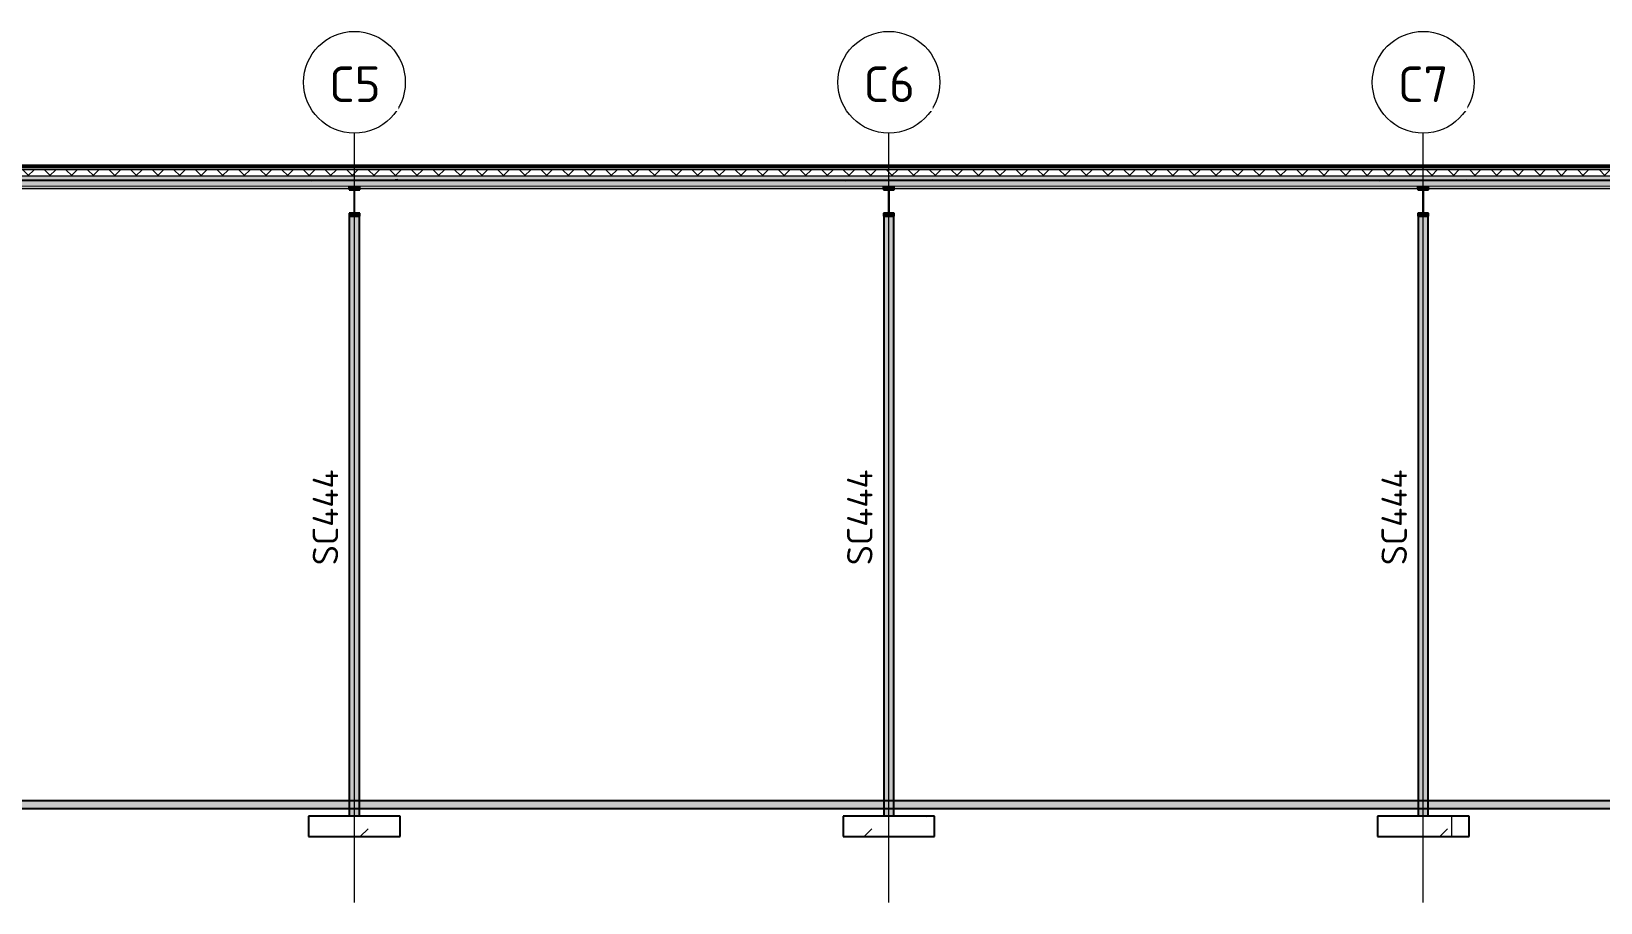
# Model space of a CAD drawing. Header units: millimetres. Extents: x 632 to 524205, y -3890 to 20851.
# Drawn here: x 62298 to 93132, y 3200 to 20320 of the extents above; entities that cross this region are included whole.
import ezdxf

# ---------------------------------------------------------------- set-up
doc = ezdxf.new("R2010")
doc.units = ezdxf.units.MM
doc.linetypes.add('Dash', pattern=[7, 5, -2])
doc.linetypes.add('Hidden Half', pattern=[3, 2, -1])
for name, color, linetype, lineweight in [('A-230-H-FLOOR', 190, 'Continuous', 13), ('A-230-M_FLOOR', 192, 'Continuous', 13), ('A-270-M_ROOF', 132, 'Continuous', 13), ('S-160-M_FOUND', 171, 'Continuous', 13), ('S-160-MH_FOUND', 171, 'Hidden Half', 13), ('S-280-A_COLUMN', 171, 'Continuous', 18), ('S-280-M_COLUMN', 52, 'Continuous', 13), ('S-280-M_STRUCT_FRAME', 12, 'Continuous', 13), ('S-280-MH_COLUMN', 52, 'Hidden Half', 13), ('Z-030-M_GRID', 191, 'Continuous', 13), ('Z-033_T_GRIDREF', 31, 'Continuous', 13), ('Z-230-A_LEVEL', 51, 'Continuous', 13)]:
    doc.layers.add(name, color=color, linetype=linetype, lineweight=lineweight)
doc.styles.add('ISOCPEUR_1', font='isocpeur.ttf', dxfattribs={"height": 700})
doc.styles.add('ISOCPEUR_2', font='isocpeur.ttf', dxfattribs={"height": 500})
pattern_1 = [(45, (-1615291.6, 0), (-1414.214, 0), [750, -3000]), (45, (-1614291.6, 1000), (-1414.21, 0), [750, -3000]), (45, (-1613291.6, -300), (-1414.21, 0), [250, -2000]), (90, (-1613291.56, 500), (-500, 500), [500, -2000]), (315, (-1613291.6, 1000), (0, 2828.43), [500, -3000]), (0, (-1614291.6, 1000), (2000, 2000), [300, -1000]), (0, (-1616791.6, 2000), (2000, 2000), [300, -2000])]

# ---------------------------------------------------------------- blocks, each defined once
blk = doc.blocks.new('Ridge Capping - Ridge Capping-1882401-S6_501-SECTION 2C')
at = {"layer": 'A-270-M_ROOF', "lineweight": 5, "transparency": 33554432}
for points in [[(-1665568, 17663), (-1574250, 17665), (-1574250, 17691), (-1665568, 17689)], [(-1665568, 17659), (-1574250, 17662), (-1574250, 17688), (-1665568, 17686)], [(-1665568, 17659), (-1574250, 17662), (-1574250, 17665), (-1665568, 17663)]]:
    blk.add_hatch(color=253, dxfattribs=at).paths.add_polyline_path(points)
at = {"layer": 'A-270-M_ROOF', "color": 253, "lineweight": 5}
for p, q in [((-1574572, 17691), (-1665486, 17689)), ((-1665486, 17663), (-1574572, 17665)), ((-1665350, 17686), (-1574582, 17688)), ((-1665350, 17659), (-1574582, 17662)), ((-1665249, 17663), (-1574582, 17665)), ((-1665249, 17659), (-1574582, 17662))]:
    blk.add_line(p, q, dxfattribs=at)
blk = doc.blocks.new('25021-APA-ZZ-ZZ-M3-AR-000001_V3_rvt-1-S6_501-SECTION 2C')
at = {"layer": 'A-270-M_ROOF', "lineweight": 5, "transparency": 33554432}
for color, points in [(9, [(-1665568, 17639), (-1574250, 17645), (-1574250, 17688), (-1665568, 17686), (-1665568, 17644)]), (10, [(-1665568, 17599), (-1574253, 17605), (-1574253, 17648), (-1665568, 17644), (-1665568, 17608)]), (9, [(-1665568, 17604), (-1574250, 17604), (-1574250, 17648), (-1665568, 17644), (-1665568, 17608)]), (254, [(-1665568, 17228), (-1655173, 17228), (-1655173, 17264), (-1654964, 17264), (-1654964, 17228), (-1644673, 17229), (-1644673, 17267), (-1644464, 17267), (-1644464, 17229), (-1634173, 17230), (-1634173, 17267), (-1633964, 17267), (-1633964, 17230), (-1623673, 17230), (-1623673, 17267), (-1623464, 17267), (-1623464, 17230), (-1613173, 17231), (-1613173, 17267), (-1612964, 17267), (-1612964, 17231), (-1602673, 17232), (-1602673, 17267), (-1602464, 17267), (-1602464, 17232), (-1592173, 17232), (-1592173, 17267), (-1591964, 17267), (-1591964, 17232), (-1581673, 17233), (-1581673, 17267), (-1581464, 17267), (-1581464, 17233), (-1575954, 17233), (-1575954, 17267), (-1575783, 17267), (-1575783, 17233), (-1574253, 17233), (-1574253, 17484), (-1665568, 17479)]), (254, [(-1664876, 17233), (-1655173, 17233), (-1655173, 17264), (-1654964, 17264), (-1654964, 17233), (-1644673, 17233), (-1644673, 17267), (-1644464, 17267), (-1644464, 17233), (-1634173, 17233), (-1634173, 17267), (-1633964, 17267), (-1633964, 17233), (-1623673, 17233), (-1623673, 17267), (-1623464, 17267), (-1623464, 17233), (-1613173, 17233), (-1613173, 17267), (-1612964, 17267), (-1612964, 17233), (-1602673, 17233), (-1602673, 17267), (-1602464, 17267), (-1602464, 17233), (-1592173, 17233), (-1592173, 17267), (-1591964, 17267), (-1591964, 17233), (-1581673, 17233), (-1581673, 17267), (-1581464, 17267), (-1581464, 17233), (-1575954, 17234), (-1575954, 17267), (-1575783, 17267), (-1575783, 17233), (-1574253, 17233), (-1574253, 17277), (-1665568, 17274), (-1665568, 17233)])]:
    blk.add_hatch(color=color, dxfattribs=at).paths.add_polyline_path(points)
at = {"layer": 'A-270-M_ROOF', "transparency": 33554432}
blk.add_hatch(color=9, dxfattribs=at).paths.add_polyline_path([(-1665568, 17599), (-1574250, 17605), (-1574250, 17645), (-1665568, 17639), (-1665568, 17608)])
at = {"layer": 'A-270-M_ROOF', "lineweight": 5}
h = blk.add_hatch(dxfattribs=at)
h.set_pattern_fill('FP_5', angle=45, style=0, pattern_type=2)
h.set_pattern_definition([(45.0035, (-1615291.56, 7e-07), (-212.1449, 212.1192), []), (135.003, (-1615291.56, 7e-07), (-212.121, -212.1431), [])])
h.paths.add_polyline_path([(-1665568, 17479), (-1574253, 17484), (-1574253, 17605), (-1665568, 17599), (-1665568, 17541)])
at = {"layer": 'A-270-M_ROOF', "color": 253, "lineweight": 5}
for p, q in [((-1574250, 17645), (-1665568, 17639)), ((-1574253, 17605), (-1665568, 17599)), ((-1665568, 17599), (-1574250, 17605)), ((-1665350, 17686), (-1574582, 17688)), ((-1658288, 17646), (-1574582, 17648)), ((-1574582, 17648), (-1658288, 17646)), ((-1665568, 17479), (-1574253, 17484)), ((-1574253, 17277), (-1655360, 17274)), ((-1665568, 17228), (-1574253, 17233))]:
    blk.add_line(p, q, dxfattribs=at)
blk.add_blockref('Ridge Capping - Ridge Capping-1882401-S6_501-SECTION 2C', (0, 0), dxfattribs=at)
blk = doc.blocks.new('NRP_Framing-Steel-Purlin Z - P914 - EZ250-15-4047701-S6_501-SECTION 2C')
at = {"layer": 'S-280-M_STRUCT_FRAME', "color": 150, "lineweight": 25}
for p, q in [((-1603318, 17390), (-1603418, 17381)), ((-1592819, 17389), (-1603318, 17390)), ((-1591218, 17398), (-1591318, 17389))]:
    blk.add_line(p, q, dxfattribs=at)
blk = doc.blocks.new('NRP_Column-Steel-SHS - SC444 - 200x200x6_0SHS-V9-S6_501-SECTION 2C')
at = {"layer": 'S-280-MH_COLUMN', "lineweight": 25}
for p, q in [((-1623662, 16688), (-1623662, 16723)), ((-1623662, 5200), (-1623662, 16688)), ((-1623474, 16723), (-1623474, 16688)), ((-1623474, 16688), (-1623474, 5200)), ((-1623662, 5050), (-1623662, 5200)), ((-1623662, 4900), (-1623662, 5050)), ((-1623474, 5200), (-1623474, 5050)), ((-1623474, 5050), (-1623474, 4900))]:
    blk.add_line(p, q, dxfattribs=at)
blk = doc.blocks.new('NRP_Column-Steel-SHS - SC444 - 200x200x6_0SHS-V10-S6_501-SECTION 2C')
at = {"layer": 'S-280-MH_COLUMN', "lineweight": 25}
for p, q in [((-1602662, 16688), (-1602662, 16723)), ((-1602662, 5200), (-1602662, 16688)), ((-1602474, 16723), (-1602474, 16688)), ((-1602474, 16688), (-1602474, 5200)), ((-1602662, 5050), (-1602662, 5200)), ((-1602662, 4900), (-1602662, 5050)), ((-1602474, 5200), (-1602474, 5050)), ((-1602474, 5050), (-1602474, 4900))]:
    blk.add_line(p, q, dxfattribs=at)
blk = doc.blocks.new('NRP_Foundation-Pad Footing Fibre _v2_ - PF4 -1800 x 1800 x 400d-V1-S6_501-SECTION 2C')
at = {"layer": 'S-160-M_FOUND'}
h = blk.add_hatch(dxfattribs=at)
h.set_pattern_fill('FP_8', color=256, style=0, pattern_type=2)
h.set_pattern_definition(pattern_1)
h.paths.add_polyline_path([(-1624468, 4500), (-1622668, 4500), (-1622668, 4900), (-1624468, 4900)])
at = {"layer": 'S-160-M_FOUND', "lineweight": 25}
for p, q in [((-1622668, 4900), (-1624468, 4900)), ((-1624468, 4900), (-1624468, 4500)), ((-1622668, 4500), (-1622668, 4900)), ((-1624468, 4500), (-1622668, 4500))]:
    blk.add_line(p, q, dxfattribs=at)
blk = doc.blocks.new('NRP_Foundation-Pad Footing Fibre _v2_ - PF4 -1800 x 1800 x 400d-V2-S6_501-SECTION 2C')
at = {"layer": 'S-160-M_FOUND'}
h = blk.add_hatch(dxfattribs=at)
h.set_pattern_fill('FP_8', color=256, style=0, pattern_type=2)
h.set_pattern_definition(pattern_1)
h.paths.add_polyline_path([(-1613968, 4500), (-1612168, 4500), (-1612168, 4900), (-1613968, 4900)])
at = {"layer": 'S-160-M_FOUND', "lineweight": 25}
for p, q in [((-1612168, 4900), (-1613968, 4900)), ((-1613968, 4900), (-1613968, 4500)), ((-1612168, 4500), (-1612168, 4900)), ((-1613968, 4500), (-1612168, 4500))]:
    blk.add_line(p, q, dxfattribs=at)
blk = doc.blocks.new('NRP_Foundation-Pad Footing Fibre _v2_ - PF4 -1800 x 1800 x 400d-V3-S6_501-SECTION 2C')
at = {"layer": 'S-160-M_FOUND'}
h = blk.add_hatch(dxfattribs=at)
h.set_pattern_fill('FP_8', color=256, style=0, pattern_type=2)
h.set_pattern_definition(pattern_1)
h.paths.add_polyline_path([(-1603468, 4500), (-1601668, 4500), (-1601668, 4900), (-1603468, 4900)])
at = {"layer": 'S-160-M_FOUND', "lineweight": 25}
for p, q in [((-1601668, 4900), (-1603468, 4900)), ((-1603468, 4900), (-1603468, 4500)), ((-1601668, 4500), (-1601668, 4900)), ((-1603468, 4500), (-1601668, 4500))]:
    blk.add_line(p, q, dxfattribs=at)
blk = doc.blocks.new('Grid - NRP_Grid-Head-320187-S6_501-SECTION 2C')
at = {"layer": 'Z-033_T_GRIDREF'}
blk.add_circle((-1644568, 19320), 1000, dxfattribs=at)

msp = doc.modelspace()

# ---------------------------------------------------------------- hatches: boundary and pattern name
at = {"layer": 'A-230-H-FLOOR'}
h = msp.add_hatch(dxfattribs=at)
h.set_pattern_fill('FP_8', color=256, style=0, pattern_type=2)
h.set_pattern_definition([(45, (76922.1, 0), (-1414.214, 0), [750, -3000]), (45, (77922.1, 1000), (-1414.214, 0), [750, -3000]), (45, (78922.1, -300), (-1414.214, 0), [250, -2000]), (90, (78922.06, 500), (-500, 500), [500, -2000]), (315, (78922, 1000), (0, 2828.43), [500, -3000]), (0, (77922, 1000), (2000, 2000), [300, -1000]), (0, (75422, 2000), (2000, 2000), [300, -2000])])
h.paths.add_polyline_path([(112989, 5050), (116495, 5050), (116495, 5200), (26645, 5200), (26645, 5050), (107132, 5050)])
at = {"layer": 'S-280-M_COLUMN', "lineweight": 5}
h = msp.add_hatch(color=256, dxfattribs=at)
h.paths.add_polyline_path([(68553, 4900), (68560, 4900), (68560, 5050), (68545, 5050), (68547, 4900), (68550, 4900)])
h.paths.add_polyline_path([(68550, 5200), (68560, 5200), (68560, 16688), (68545, 16688), (68547, 5200)])
h = msp.add_hatch(color=256, dxfattribs=at)
h.paths.add_polyline_path([(68730, 4900), (68730, 5050), (68560, 5050), (68560, 4900)])
h.paths.add_polyline_path([(68560, 5200), (68730, 5200), (68730, 16688), (68560, 16688), (68560, 6899)])
h = msp.add_hatch(color=256, dxfattribs=at)
h.paths.add_polyline_path([(68744, 4900), (68745, 4900), (68743, 5050), (68730, 5050), (68730, 4900), (68744, 4900)])
h.paths.add_polyline_path([(68744, 5200), (68745, 5200), (68743, 16688), (68730, 16688), (68731, 5200), (68744, 5200)])
h = msp.add_hatch(color=256, dxfattribs=at)
h.paths.add_polyline_path([(79050, 4900), (79060, 4900), (79060, 5050), (79045, 5050), (79047, 4900)])
h.paths.add_polyline_path([(79054, 5200), (79060, 5200), (79060, 16688), (79045, 16688), (79047, 5200), (79053, 5200)])
h = msp.add_hatch(color=256, dxfattribs=at)
h.paths.add_polyline_path([(79230, 4900), (79230, 5050), (79060, 5050), (79060, 4900)])
h.paths.add_polyline_path([(79060, 5200), (79230, 5200), (79230, 16688), (79060, 16688), (79060, 6899)])
h = msp.add_hatch(color=256, dxfattribs=at)
h.paths.add_polyline_path([(79244, 4900), (79245, 4900), (79243, 5050), (79230, 5050), (79230, 4900), (79244, 4900)])
h.paths.add_polyline_path([(79244, 5200), (79245, 5200), (79243, 16688), (79230, 16688), (79231, 5200), (79244, 5200)])
h = msp.add_hatch(color=256, dxfattribs=at)
h.paths.add_polyline_path([(89547, 4900), (89560, 4900), (89560, 5050), (89545, 5050), (89546, 4900)])
h.paths.add_polyline_path([(89556, 5200), (89560, 5200), (89560, 16688), (89545, 16688), (89548, 5200), (89556, 5200)])
h = msp.add_hatch(color=256, dxfattribs=at)
h.paths.add_polyline_path([(89730, 4900), (89730, 5050), (89560, 5050), (89560, 4900), (89563, 4900)])
h.paths.add_polyline_path([(89560, 5200), (89730, 5200), (89730, 16688), (89560, 16688), (89560, 10600)])
h = msp.add_hatch(color=256, dxfattribs=at)
h.paths.add_polyline_path([(89744, 4900), (89745, 4900), (89743, 5050), (89730, 5050), (89730, 4900), (89743, 4900)])
h.paths.add_polyline_path([(89743, 5200), (89745, 5200), (89743, 16688), (89730, 16688), (89731, 5200), (89743, 5200)])
at = {"layer": 'S-280-M_STRUCT_FRAME', "lineweight": 5}
for points in [[(68541, 17267), (68541, 17223), (68750, 17223), (68750, 17267)], [(79041, 17267), (79041, 17223), (79250, 17223), (79250, 17267)], [(89750, 17223), (89750, 17267), (89541, 17267), (89541, 17223), (89563, 17223)], [(68750, 16688), (68750, 16704), (68650, 16704), (68650, 17208), (68750, 17208), (68750, 17223), (68541, 17223), (68541, 17208), (68640, 17208), (68640, 16704), (68541, 16704), (68541, 16688), (68699, 16688)], [(79250, 16688), (79250, 16704), (79150, 16704), (79150, 17208), (79250, 17208), (79250, 17223), (79041, 17223), (79041, 17208), (79140, 17208), (79140, 16704), (79041, 16704), (79041, 16688), (79131, 16688)], [(79041, 17208), (79041, 17208), (79041, 17208)], [(89750, 16688), (89750, 16704), (89650, 16704), (89650, 17208), (89750, 17208), (89750, 17223), (89541, 17223), (89541, 17208), (89640, 17208), (89640, 16704), (89541, 16704), (89541, 16688), (89563, 16688)], [(89541, 17208), (89541, 17208), (89541, 17214)], [(68541, 16748), (68541, 16704), (68640, 16704), (68640, 16748)], [(68650, 16704), (68750, 16704), (68750, 16748), (68650, 16748), (68650, 16708)], [(79041, 16704), (79140, 16704), (79140, 16748), (79041, 16748)], [(79041, 16688), (79041, 16688), (79041, 16688)], [(79250, 16704), (79250, 16748), (79150, 16748), (79150, 16704)], [(89541, 16704), (89640, 16704), (89640, 16748), (89541, 16748)], [(89750, 16704), (89750, 16748), (89650, 16748), (89650, 16704)]]:
    msp.add_hatch(color=256, dxfattribs=at).paths.add_polyline_path(points)
h = msp.add_hatch(color=256, dxfattribs=at)
h.paths.add_polyline_path([(89541, 16688), (89541, 16688), (89541, 16695)])
h.paths.add_polyline_path([(89750, 16688), (89750, 16688), (89750, 16704)])

# ---------------------------------------------------------------- linework, layer by layer
at = {"layer": 'A-230-M_FLOOR', "lineweight": 25}
for p, q in [((116495, 5200), (26645, 5200)), ((26645, 5050), (116495, 5050))]:
    msp.add_line(p, q, dxfattribs=at)
at = {"layer": 'S-280-M_COLUMN', "lineweight": 25}
for p, q in [((68545, 16688), (68545, 5200)), ((68745, 5200), (68745, 16688)), ((79045, 16688), (79045, 5200)), ((79245, 5200), (79245, 16688)), ((89545, 16688), (89545, 5200)), ((89745, 5200), (89745, 16688)), ((68545, 5050), (68545, 4900)), ((68745, 4900), (68745, 5050)), ((79045, 5050), (79045, 4900)), ((79245, 4900), (79245, 5050)), ((89545, 5050), (89545, 4900)), ((89745, 4900), (89745, 5050))]:
    msp.add_line(p, q, dxfattribs=at)
at = {"layer": 'S-280-M_STRUCT_FRAME', "lineweight": 25}
for p, q in [((68541, 17267), (68750, 17267)), ((68750, 17267), (68541, 17267)), ((68541, 17223), (68541, 17267)), ((68750, 17223), (68750, 17267)), ((79041, 17267), (79250, 17267)), ((79250, 17267), (79041, 17267)), ((79041, 17223), (79041, 17267)), ((79250, 17223), (79250, 17267)), ((89541, 17267), (89750, 17267)), ((89750, 17267), (89541, 17267)), ((89541, 17223), (89541, 17267)), ((89750, 17223), (89750, 17267)), ((68750, 17223), (68541, 17223)), ((68541, 17223), (68541, 17208)), ((68541, 17208), (68640, 17208)), ((68640, 17208), (68640, 16704)), ((68650, 16704), (68650, 17208)), ((68650, 17208), (68750, 17208)), ((68750, 17208), (68750, 17223)), ((79250, 17223), (79041, 17223)), ((79041, 17223), (79041, 17208)), ((79041, 17208), (79140, 17208)), ((79140, 17208), (79140, 16704)), ((79150, 16704), (79150, 17208)), ((79150, 17208), (79250, 17208)), ((79250, 17208), (79250, 17223)), ((89750, 17223), (89541, 17223)), ((89541, 17223), (89541, 17208)), ((89541, 17208), (89640, 17208)), ((89640, 17208), (89640, 16704)), ((89650, 16704), (89650, 17208)), ((89650, 17208), (89750, 17208)), ((89750, 17208), (89750, 17223)), ((68541, 16748), (68640, 16748)), ((68640, 16748), (68541, 16748)), ((68541, 16748), (68541, 16704)), ((68640, 16704), (68541, 16704)), ((68541, 16704), (68541, 16688)), ((68541, 16688), (68750, 16688)), ((68650, 16748), (68750, 16748)), ((68750, 16748), (68650, 16748)), ((68750, 16704), (68650, 16704)), ((68750, 16704), (68750, 16748)), ((68750, 16688), (68750, 16704)), ((79041, 16748), (79140, 16748)), ((79140, 16748), (79041, 16748)), ((79041, 16748), (79041, 16704)), ((79140, 16704), (79041, 16704)), ((79041, 16704), (79041, 16688)), ((79041, 16688), (79250, 16688)), ((79150, 16748), (79250, 16748)), ((79250, 16748), (79150, 16748)), ((79250, 16704), (79150, 16704)), ((79250, 16704), (79250, 16748)), ((79250, 16688), (79250, 16704)), ((89541, 16748), (89640, 16748)), ((89640, 16748), (89541, 16748)), ((89541, 16748), (89541, 16704)), ((89640, 16704), (89541, 16704)), ((89541, 16704), (89541, 16688)), ((89541, 16688), (89750, 16688)), ((89650, 16748), (89750, 16748)), ((89750, 16748), (89650, 16748)), ((89750, 16704), (89650, 16704)), ((89750, 16704), (89750, 16748)), ((89750, 16688), (89750, 16704))]:
    msp.add_line(p, q, dxfattribs=at)
at = {"layer": 'S-280-M_STRUCT_FRAME', "linetype": 'Dash', "lineweight": 25}
for p, q in [((68640, 17251), (68541, 17251)), ((68640, 17208), (68640, 17251)), ((68640, 17251), (68640, 17208)), ((68750, 17251), (68650, 17251)), ((68650, 17251), (68650, 17208)), ((79140, 17251), (79041, 17251)), ((79140, 17208), (79140, 17251)), ((79140, 17251), (79140, 17208)), ((79250, 17251), (79150, 17251)), ((79150, 17251), (79150, 17208)), ((79150, 17251), (79150, 17208)), ((89640, 17251), (89541, 17251)), ((89640, 17208), (89640, 17251)), ((89640, 17251), (89640, 17208)), ((89750, 17251), (89650, 17251)), ((89650, 17251), (89650, 17208)), ((89650, 17251), (89650, 17208)), ((68750, 16732), (68541, 16732)), ((79250, 16732), (79041, 16732)), ((89750, 16732), (89541, 16732))]:
    msp.add_line(p, q, dxfattribs=at)
at = {"layer": 'S-280-MH_COLUMN', "lineweight": 25}
for p, q in [((68545, 16723), (68545, 16688)), ((68545, 16723), (68560, 16723)), ((68730, 16723), (68560, 16723)), ((68730, 16723), (68745, 16723)), ((68745, 16688), (68745, 16723)), ((79045, 16723), (79045, 16688)), ((79045, 16723), (79060, 16723)), ((79230, 16723), (79060, 16723)), ((79230, 16723), (79245, 16723)), ((79245, 16688), (79245, 16723)), ((89545, 16723), (89545, 16688)), ((89545, 16723), (89560, 16723)), ((89730, 16723), (89560, 16723)), ((89730, 16723), (89745, 16723)), ((89745, 16688), (89745, 16723)), ((68545, 5200), (68545, 5050)), ((68745, 5050), (68745, 5200)), ((79045, 5200), (79045, 5050)), ((79245, 5050), (79245, 5200)), ((89545, 5200), (89545, 5050)), ((89745, 5050), (89745, 5200))]:
    msp.add_line(p, q, dxfattribs=at)
at = {"layer": 'Z-030-M_GRID'}
for p, q in [((68645, 3200), (68645, 18320)), ((79145, 3200), (79145, 18320)), ((89645, 3200), (89645, 18320))]:
    msp.add_line(p, q, dxfattribs=at)
at = {"layer": 'Z-230-A_LEVEL'}
msp.add_line((20026, 5200), (123965, 5200), dxfattribs=at)

# ---------------------------------------------------------------- block references
at = {"lineweight": 5}
msp.add_blockref('25021-APA-ZZ-ZZ-M3-AR-000001_V3_rvt-1-S6_501-SECTION 2C', (1692214, 0), dxfattribs=at)
at = {"layer": 'S-160-MH_FOUND', "lineweight": 25}
for name in ['NRP_Foundation-Pad Footing Fibre _v2_ - PF4 -1800 x 1800 x 400d-V1-S6_501-SECTION 2C', 'NRP_Foundation-Pad Footing Fibre _v2_ - PF4 -1800 x 1800 x 400d-V2-S6_501-SECTION 2C', 'NRP_Foundation-Pad Footing Fibre _v2_ - PF4 -1800 x 1800 x 400d-V3-S6_501-SECTION 2C']:
    msp.add_blockref(name, (1692214, 0), dxfattribs=at)
at = {"layer": 'S-280-M_STRUCT_FRAME', "color": 150, "lineweight": 25}
for p in [(1660714, 2), (1671214, 1), (1681714, 1), (1692214, 0)]:
    msp.add_blockref('NRP_Framing-Steel-Purlin Z - P914 - EZ250-15-4047701-S6_501-SECTION 2C', p, dxfattribs=at)
at = {"layer": 'S-280-MH_COLUMN', "lineweight": 25}
for name, p in [('NRP_Column-Steel-SHS - SC444 - 200x200x6_0SHS-V9-S6_501-SECTION 2C', (1692214, 0)), ('NRP_Column-Steel-SHS - SC444 - 200x200x6_0SHS-V9-S6_501-SECTION 2C', (1702714, 0)), ('NRP_Column-Steel-SHS - SC444 - 200x200x6_0SHS-V10-S6_501-SECTION 2C', (1692214, 0))]:
    msp.add_blockref(name, p, dxfattribs=at)
at = {"layer": 'Z-033_T_GRIDREF'}
for p in [(1713214, 0), (1723714, 0), (1734214, 0)]:
    msp.add_blockref('Grid - NRP_Grid-Head-320187-S6_501-SECTION 2C', p, dxfattribs=at)

# ---------------------------------------------------------------- texts
at = {"layer": 'S-280-A_COLUMN', "lineweight": 13, "char_height": 500, "width": 2356.96, "attachment_point": 1, "rotation": 90, "style": 'ISOCPEUR_2'}
for insert in [(67826, 9830), (78326, 9830), (88826, 9830)]:
    msp.add_mtext('SC444', dxfattribs=dict(at, insert=insert))

# ---------------------------------------------------------------- next in the draw order: texts
at = {"layer": 'Z-033_T_GRIDREF', "char_height": 700, "width": 1186.5, "attachment_point": 1, "style": 'ISOCPEUR_1', "bg_fill": 3, "box_fill_scale": 1.25, "bg_fill_color": 256, "bg_fill_true_color": 13158600, "bg_fill_transparency": 0}
for s, insert in [('C5', (68149, 19632)), ('C6', (78649, 19632)), ('C7', (89149, 19632))]:
    msp.add_mtext(s, dxfattribs=dict(at, insert=insert))

doc.saveas('drawing.dxf')
